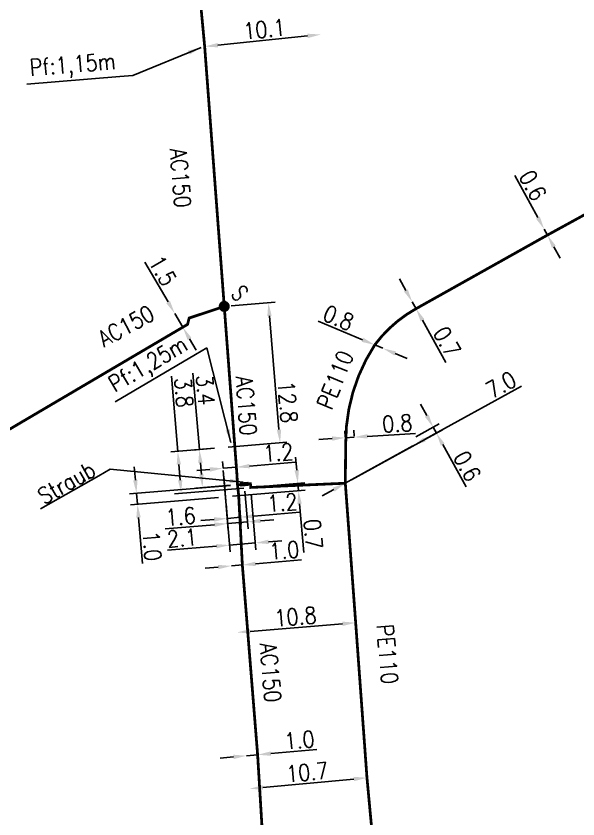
# Model space of a CAD drawing. Header units: millimetres. Extents: x 149996 to 151004, y 126998 to 128018.
# Drawn here: x 150390.3 to 150441.3, y 127601.9 to 127674.7 of the extents above; entities that cross this region are included whole.
import ezdxf
from ezdxf.enums import TextEntityAlignment as Align

# ---------------------------------------------------------------- set-up
doc = ezdxf.new("R2010")
doc.units = ezdxf.units.MM
doc.header["$PDMODE"] = 34
doc.linetypes.add('L_25_AP', pattern=[2000, 1000, 1000])
doc.linetypes.add('L_25_PE', pattern=[2000, 1000, 1000])
doc.layers.get('0').update_dxf_attribs({"linetype": 'CONTINUOUS'})
doc.layers.get('DEFPOINTS').update_dxf_attribs({"linetype": 'CONTINUOUS'})
for name, color, linetype in [('L_150', 1, 'CONTINUOUS'), ('L_300', 7, 'CONTINUOUS'), ('L_340', 7, 'CONTINUOUS')]:
    doc.layers.add(name, color=color, linetype=linetype)
doc.styles.add('G_ROMANS', font='ROMANS.SHX', dxfattribs={"width": 0.75})
doc.styles.get("Standard").update_dxf_attribs({"font": 'romans.shx', "width": 0.85})
doc.dimstyles.get("Standard").update_dxf_attribs({"dimtxt": 1.5, "dimasz": 1.2, "dimexe": 0.625, "dimexo": 0.625, "dimgap": 0.25, "dimtad": 1, "dimdec": 1, "dimzin": 0, "dimdsep": 46, "dimtxsty": 'Standard', "dimcen": -0.5, "dimadec": 0, "dimazin": 0, "dimtfac": 1, "dimtdec": 1, "dimtmove": 0, "dimatfit": 3, "dimfxl": 0, "dimtolj": 1, "dimtzin": 0, "dimarcsym": 0})

# ---------------------------------------------------------------- blocks, each defined once
blk = doc.blocks.new('*D707')
at = {"layer": 'DEFPOINTS', "color": 0, "linetype": 'Continuous', "transparency": 16777216}
for p in [(150409.317, 127631.106), (150410.512, 127631.208), (150409.483, 127629.15)]:
    blk.add_point(p, dxfattribs=at)
at = {"layer": 'L_150', "color": 0, "linetype": 'Continuous', "lineweight": -2, "transparency": 16777216}
for p, q in [((150409.37, 127630.484), (150409.536, 127628.528)), ((150410.565, 127630.585), (150410.731, 127628.629)), ((150411.874, 127629.353), (150416.048, 127629.708)), ((150408.287, 127629.049), (150407.091, 127628.947)), ((150409.483, 127629.15), (150410.678, 127629.252))]:
    blk.add_line(p, q, dxfattribs=at)
at = {"layer": 'L_150', "color": 0, "linetype": 'Continuous', "transparency": 16777216}
for points in [[(150408.27, 127629.248), (150408.304, 127628.85), (150409.483, 127629.15)], [(150411.857, 127629.553), (150411.891, 127629.154), (150410.678, 127629.252)]]:
    blk.add_solid(points, dxfattribs=at)
at = {"layer": 'L_150', "color": 0, "linetype": 'Continuous', "transparency": 16777216, "insert": (150414.475, 127630.578), "char_height": 1.5, "attachment_point": 5, "rotation": 4.85197}
blk.add_mtext('\\A1;1.2', dxfattribs=at)
blk = doc.blocks.new('*D708')
at = {"layer": 'DEFPOINTS', "color": 0, "linetype": 'Continuous', "transparency": 16777216}
for p in [(150409.849, 127624.837), (150409.849, 127624.837), (150410.845, 127624.922)]:
    blk.add_point(p, dxfattribs=at)
at = {"layer": 'L_150', "color": 0, "linetype": 'Continuous', "lineweight": -2, "transparency": 16777216}
for p, q in [((150412.041, 127625.023), (150416.215, 127625.378)), ((150408.653, 127624.736), (150407.457, 127624.634)), ((150409.849, 127624.837), (150410.845, 127624.922))]:
    blk.add_line(p, q, dxfattribs=at)
at = {"layer": 'L_150', "color": 0, "linetype": 'Continuous', "transparency": 16777216}
for points in [[(150408.636, 127624.935), (150408.67, 127624.537), (150409.849, 127624.837)], [(150412.024, 127625.223), (150412.058, 127624.824), (150410.845, 127624.922)]]:
    blk.add_solid(points, dxfattribs=at)
at = {"layer": 'L_150', "color": 0, "linetype": 'Continuous', "transparency": 16777216, "insert": (150414.641, 127626.248), "char_height": 1.5, "attachment_point": 5, "rotation": 4.85197}
blk.add_mtext('\\A1;1.0', dxfattribs=at)
blk = doc.blocks.new('*D709')
at = {"layer": 'DEFPOINTS', "color": 0, "linetype": 'Continuous', "transparency": 16777216}
for p in [(150404.71, 127647.734), (150404.71, 127647.734), (150405.439, 127646.481)]:
    blk.add_point(p, dxfattribs=at)
at = {"layer": 'L_150', "color": 0, "linetype": 'Continuous', "lineweight": -2, "transparency": 16777216}
for p, q in [((150404.107, 127648.772), (150402, 127652.392)), ((150405.439, 127646.481), (150404.71, 127647.734)), ((150406.043, 127645.444), (150406.647, 127644.407))]:
    blk.add_line(p, q, dxfattribs=at)
at = {"layer": 'L_150', "color": 0, "linetype": 'Continuous', "transparency": 16777216}
for points in [[(150404.28, 127648.872), (150403.934, 127648.671), (150404.71, 127647.734)], [(150406.216, 127645.545), (150405.87, 127645.343), (150405.439, 127646.481)]]:
    blk.add_solid(points, dxfattribs=at)
at = {"layer": 'L_150', "color": 0, "linetype": 'Continuous', "transparency": 16777216, "insert": (150403.616, 127651.604), "char_height": 1.5, "attachment_point": 5, "rotation": 300.1947}
blk.add_mtext('\\A1;1.5', dxfattribs=at)
blk = doc.blocks.new('*D783')
at = {"layer": 'DEFPOINTS', "color": 0, "linetype": 'Continuous', "transparency": 16777216}
for p in [(150408.946, 127635.555), (150406.945, 127635.388), (150410.405, 127632.198)]:
    blk.add_point(p, dxfattribs=at)
at = {"layer": 'L_150', "color": 0, "linetype": 'Continuous', "lineweight": -2, "transparency": 16777216}
for p, q in [((150406.945, 127635.388), (150406.367, 127642.321)), ((150408.323, 127635.503), (150406.322, 127635.336)), ((150407.133, 127633.129), (150407.045, 127634.193)), ((150409.783, 127632.146), (150406.61, 127631.881))]:
    blk.add_line(p, q, dxfattribs=at)
at = {"layer": 'L_150', "color": 0, "linetype": 'Continuous', "transparency": 16777216}
for points in [[(150407.244, 127634.209), (150406.845, 127634.176), (150406.945, 127635.388)], [(150407.333, 127633.146), (150406.934, 127633.112), (150407.233, 127631.933)]]:
    blk.add_solid(points, dxfattribs=at)
at = {"layer": 'L_150', "color": 0, "linetype": 'Continuous', "transparency": 16777216, "insert": (150407.497, 127640.793), "char_height": 1.5, "attachment_point": 5, "rotation": 274.76812}
blk.add_mtext('\\A1;3.4', dxfattribs=at)
blk = doc.blocks.new('*D784')
at = {"layer": 'DEFPOINTS', "color": 0, "linetype": 'Continuous', "transparency": 16777216}
for p in [(150420.983, 127636.511), (150420.219, 127635.925), (150421.017, 127635.975)]:
    blk.add_point(p, dxfattribs=at)
at = {"layer": 'L_150', "color": 0, "linetype": 'Continuous', "lineweight": -2, "transparency": 16777216}
for p, q in [((150420.179, 127636.549), (150420.146, 127637.085)), ((150420.978, 127636.599), (150420.944, 127637.135)), ((150418.987, 127636.386), (150417.79, 127636.311)), ((150420.185, 127636.461), (150420.983, 127636.511)), ((150422.181, 127636.586), (150426.544, 127636.86))]:
    blk.add_line(p, q, dxfattribs=at)
at = {"layer": 'L_150', "color": 0, "linetype": 'Continuous', "transparency": 16777216}
for points in [[(150418.975, 127636.585), (150419, 127636.186), (150420.185, 127636.461)], [(150422.168, 127636.786), (150422.194, 127636.387), (150420.983, 127636.511)]]:
    blk.add_solid(points, dxfattribs=at)
at = {"layer": 'L_150', "color": 0, "linetype": 'Continuous', "transparency": 16777216, "insert": (150424.899, 127637.759), "char_height": 1.5, "attachment_point": 5, "rotation": 3.5924}
blk.add_mtext('\\A1;0.8', dxfattribs=at)
blk = doc.blocks.new('*D785')
at = {"layer": 'DEFPOINTS', "color": 0, "linetype": 'Continuous', "transparency": 16777216}
for p in [(150426.26, 127648.772), (150426.26, 127648.772), (150426.601, 127648.161)]:
    blk.add_point(p, dxfattribs=at)
at = {"layer": 'L_150', "color": 0, "linetype": 'Continuous', "lineweight": -2, "transparency": 16777216}
for p, q in [((150425.676, 127649.82), (150425.092, 127650.869)), ((150426.26, 127648.772), (150426.601, 127648.161)), ((150427.185, 127647.112), (150429.313, 127643.294))]:
    blk.add_line(p, q, dxfattribs=at)
at = {"layer": 'L_150', "color": 0, "linetype": 'Continuous', "transparency": 16777216}
for points in [[(150425.85, 127649.918), (150425.501, 127649.723), (150426.26, 127648.772)], [(150427.359, 127647.21), (150427.01, 127647.015), (150426.601, 127648.161)]]:
    blk.add_solid(points, dxfattribs=at)
at = {"layer": 'L_150', "color": 0, "linetype": 'Continuous', "transparency": 16777216, "insert": (150429.414, 127645.166), "char_height": 1.5, "attachment_point": 5, "rotation": 299.12859}
blk.add_mtext('\\A1;0.7', dxfattribs=at)
blk = doc.blocks.new('*D786')
at = {"layer": 'DEFPOINTS', "color": 0, "linetype": 'Continuous', "transparency": 16777216}
for p in [(150422.856, 127644.878), (150423.594, 127644.569), (150423.594, 127644.569)]:
    blk.add_point(p, dxfattribs=at)
at = {"layer": 'L_150', "color": 0, "linetype": 'Continuous', "lineweight": -2, "transparency": 16777216}
for p, q in [((150421.749, 127645.341), (150417.717, 127647.029)), ((150423.594, 127644.569), (150422.856, 127644.878)), ((150424.701, 127644.105), (150425.808, 127643.642))]:
    blk.add_line(p, q, dxfattribs=at)
at = {"layer": 'L_150', "color": 0, "linetype": 'Continuous', "transparency": 16777216}
for points in [[(150421.827, 127645.526), (150421.672, 127645.157), (150422.856, 127644.878)], [(150424.778, 127644.29), (150424.624, 127643.921), (150423.594, 127644.569)]]:
    blk.add_solid(points, dxfattribs=at)
at = {"layer": 'L_150', "color": 0, "linetype": 'Continuous', "transparency": 16777216, "insert": (150419.566, 127647.339), "char_height": 1.5, "attachment_point": 5, "rotation": 337.28027}
blk.add_mtext('\\A1;0.8', dxfattribs=at)
blk = doc.blocks.new('*D787')
at = {"layer": 'DEFPOINTS', "color": 0, "linetype": 'Continuous', "transparency": 16777216}
for p in [(150408.946, 127635.555), (150404.984, 127635.225), (150411.604, 127631.953)]:
    blk.add_point(p, dxfattribs=at)
at = {"layer": 'L_150', "color": 0, "linetype": 'Continuous', "lineweight": -2, "transparency": 16777216}
for p, q in [((150404.984, 127635.225), (150404.414, 127642.059)), ((150408.323, 127635.503), (150404.361, 127635.173)), ((150405.201, 127632.623), (150405.084, 127634.029)), ((150410.981, 127631.901), (150404.678, 127631.375))]:
    blk.add_line(p, q, dxfattribs=at)
at = {"layer": 'L_150', "color": 0, "linetype": 'Continuous', "transparency": 16777216}
for points in [[(150405.283, 127634.046), (150404.885, 127634.012), (150404.984, 127635.225)], [(150405.4, 127632.64), (150405.002, 127632.606), (150405.301, 127631.427)]]:
    blk.add_solid(points, dxfattribs=at)
at = {"layer": 'L_150', "color": 0, "linetype": 'Continuous', "transparency": 16777216, "insert": (150405.542, 127640.562), "char_height": 1.5, "attachment_point": 5, "rotation": 274.76812}
blk.add_mtext('\\A1;3.8', dxfattribs=at)
blk = doc.blocks.new('*D788')
at = {"layer": 'DEFPOINTS', "color": 0, "linetype": 'Continuous', "transparency": 16777216}
for p in [(150409.101, 127633.688), (150409.152, 127633.083), (150410.348, 127633.183)]:
    blk.add_point(p, dxfattribs=at)
at = {"layer": 'L_150', "color": 0, "linetype": 'Continuous', "lineweight": -2, "transparency": 16777216}
for p, q in [((150409.1, 127633.706), (150409.049, 127634.311)), ((150410.296, 127633.806), (150410.245, 127634.411)), ((150411.493, 127633.888), (150415.668, 127634.236)), ((150407.906, 127633.588), (150406.71, 127633.489)), ((150409.101, 127633.688), (150410.297, 127633.788))]:
    blk.add_line(p, q, dxfattribs=at)
at = {"layer": 'L_150', "color": 0, "linetype": 'Continuous', "transparency": 16777216}
for points in [[(150411.476, 127634.087), (150411.51, 127633.688), (150410.297, 127633.788)], [(150407.889, 127633.788), (150407.922, 127633.389), (150409.101, 127633.688)]]:
    blk.add_solid(points, dxfattribs=at)
at = {"layer": 'L_150', "color": 0, "linetype": 'Continuous', "transparency": 16777216, "insert": (150414.095, 127635.108), "char_height": 1.5, "attachment_point": 5, "rotation": 4.76812}
blk.add_mtext('\\A1;1.2', dxfattribs=at)
blk = doc.blocks.new('*D789')
at = {"layer": 'DEFPOINTS', "color": 0, "linetype": 'Continuous', "transparency": 16777216}
for p in [(150409.109, 127633.601), (150411.021, 127632.25), (150409.519, 127628.678)]:
    blk.add_point(p, dxfattribs=at)
at = {"layer": 'L_340', "color": 0, "linetype": 'Continuous', "lineweight": -2, "transparency": 16777216}
for p, q in [((150409.161, 127632.978), (150409.571, 127628.055)), ((150411.073, 127631.627), (150411.358, 127628.204)), ((150412.502, 127628.926), (150413.698, 127629.026)), ((150408.323, 127628.578), (150403.838, 127628.204)), ((150411.306, 127628.827), (150409.519, 127628.678))]:
    blk.add_line(p, q, dxfattribs=at)
at = {"layer": 'L_340', "color": 0, "linetype": 'Continuous', "transparency": 16777216}
for points in [[(150412.486, 127629.126), (150412.519, 127628.727), (150411.306, 127628.827)], [(150408.307, 127628.777), (150408.34, 127628.379), (150409.519, 127628.678)]]:
    blk.add_solid(points, dxfattribs=at)
at = {"layer": 'L_340', "color": 0, "linetype": 'Continuous', "transparency": 16777216, "insert": (150405.245, 127629.325), "char_height": 1.5, "attachment_point": 5, "rotation": 4.76812}
blk.add_mtext('\\A1;1.6', dxfattribs=at)
blk = doc.blocks.new('*D790')
at = {"layer": 'DEFPOINTS', "color": 0, "linetype": 'Continuous', "transparency": 16777216}
for p in [(150409.066, 127634.108), (150411.604, 127631.953), (150409.682, 127626.724)]:
    blk.add_point(p, dxfattribs=at)
at = {"layer": 'L_150', "color": 0, "linetype": 'Continuous', "lineweight": -2, "transparency": 16777216}
for p, q in [((150409.118, 127633.485), (150409.734, 127626.102)), ((150411.656, 127631.33), (150412.076, 127626.297)), ((150412.024, 127626.92), (150409.682, 127626.724)), ((150413.22, 127627.019), (150414.416, 127627.119)), ((150408.486, 127626.625), (150404.059, 127626.255))]:
    blk.add_line(p, q, dxfattribs=at)
at = {"layer": 'L_150', "color": 0, "linetype": 'Continuous', "transparency": 16777216}
for points in [[(150408.47, 127626.824), (150408.503, 127626.425), (150409.682, 127626.724)], [(150413.203, 127627.219), (150413.237, 127626.82), (150412.024, 127626.92)]]:
    blk.add_solid(points, dxfattribs=at)
at = {"layer": 'L_150', "color": 0, "linetype": 'Continuous', "transparency": 16777216, "insert": (150405.374, 127627.369), "char_height": 1.5, "attachment_point": 5, "rotation": 4.76812}
blk.add_mtext('\\A1;2.1', dxfattribs=at)
blk = doc.blocks.new('L_340_02')
at = {"color": 0, "linetype": 'Continuous'}
blk.add_solid([(-0.75, 0.5), (0.75, 0.5), (-0.75, 0), (0.75, 0)], dxfattribs=at)
at = {"color": 0, "linetype": 'Continuous', "width": 0.75, "flags": 3}
for tag, p in [('DEF_LEG', (0, -4.5)), ('DEF_COUP', (0, -7)), ('DEF_TYPE', (0, -9.5))]:
    blk.add_attdef(tag, text='', height=1.2, dxfattribs=at).set_placement(p, align=Align.MIDDLE)
blk = doc.blocks.new('*D791')
at = {"layer": 'DEFPOINTS', "color": 0, "linetype": 'Continuous', "transparency": 16777216}
for p in [(150409.203, 127648.371), (150408.946, 127635.555), (150414.268, 127635.999)]:
    blk.add_point(p, dxfattribs=at)
at = {"layer": 'L_300', "color": 0, "linetype": 'Continuous', "lineweight": -2, "transparency": 16777216}
for p, q in [((150409.826, 127648.423), (150413.831, 127648.757)), ((150413.308, 127647.509), (150414.168, 127637.195)), ((150409.568, 127635.607), (150414.891, 127636.051))]:
    blk.add_line(p, q, dxfattribs=at)
at = {"layer": 'L_300', "color": 0, "linetype": 'Continuous', "transparency": 16777216}
for points in [[(150413.507, 127647.526), (150413.109, 127647.493), (150413.208, 127648.705)], [(150414.368, 127637.212), (150413.969, 127637.179), (150414.268, 127635.999)]]:
    blk.add_solid(points, dxfattribs=at)
at = {"layer": 'L_300', "color": 0, "linetype": 'Continuous', "transparency": 16777216, "insert": (150414.962, 127639.709), "char_height": 1.5, "attachment_point": 5, "rotation": 274.76812}
blk.add_mtext('\\A1;12.8', dxfattribs=at)
blk = doc.blocks.new('*D792')
at = {"layer": 'DEFPOINTS', "color": 0, "linetype": 'Continuous', "transparency": 16777216}
for p in [(150417.96, 127673.025), (150417.96, 127673.025), (150407.426, 127671.935)]:
    blk.add_point(p, dxfattribs=at)
at = {"layer": 'L_150', "color": 0, "linetype": 'Continuous', "lineweight": -2, "transparency": 16777216}
blk.add_line((150408.62, 127672.058), (150416.767, 127672.901), dxfattribs=at)
at = {"layer": 'L_150', "color": 0, "linetype": 'Continuous', "transparency": 16777216}
for points in [[(150416.746, 127673.1), (150416.787, 127672.702), (150417.96, 127673.025)], [(150408.6, 127672.257), (150408.641, 127671.859), (150407.426, 127671.935)]]:
    blk.add_solid(points, dxfattribs=at)
at = {"layer": 'L_150', "color": 0, "linetype": 'Continuous', "transparency": 16777216, "insert": (150412.834, 127673.5), "char_height": 1.5, "attachment_point": 5, "rotation": 5.90725}
blk.add_mtext('\\A1;10.1', dxfattribs=at)
blk = doc.blocks.new('L_300_11')
at = {"color": 0, "linetype": 'Continuous', "const_width": 0.497, "flags": 128}
blk.add_lwpolyline([(-0.252, 0, 1), (0.252, 0, 1)], format="xyb", close=True, dxfattribs=at)
at = {"color": 0, "linetype": 'Continuous', "style": 'G_ROMANS', "width": 0.75}
blk.add_text('S', height=1.5, dxfattribs=at).set_placement((0, 1.85), align=Align.MIDDLE)
at = {"color": 0, "linetype": 'Continuous', "style": 'G_ROMANS', "width": 0.75, "flags": 3}
for tag, p in [('DEF_LEG', (0, -5)), ('DEF_COUP', (0, -7.5)), ('DEF_TYPE', (0, -10))]:
    blk.add_attdef(tag, text='', height=1.2, dxfattribs=at).set_placement(p, align=Align.MIDDLE)
blk = doc.blocks.new('*D808')
at = {"layer": 'DEFPOINTS', "color": 0, "linetype": 'Continuous', "transparency": 16777216}
for p in [(150410.405, 127632.198), (150409.317, 127631.106), (150401.326, 127630.428)]:
    blk.add_point(p, dxfattribs=at)
at = {"layer": 'L_150', "color": 0, "linetype": 'Continuous', "lineweight": -2, "transparency": 16777216}
for p, q in [((150401.14, 127632.615), (150401.038, 127633.811)), ((150409.783, 127632.145), (150400.619, 127631.366)), ((150401.241, 127631.419), (150401.326, 127630.428)), ((150408.694, 127631.053), (150400.703, 127630.375)), ((150401.427, 127629.232), (150401.782, 127625.058))]:
    blk.add_line(p, q, dxfattribs=at)
at = {"layer": 'L_150', "color": 0, "linetype": 'Continuous', "transparency": 16777216}
for points in [[(150401.339, 127632.632), (150400.941, 127632.598), (150401.241, 127631.419)], [(150401.627, 127629.249), (150401.228, 127629.215), (150401.326, 127630.428)]]:
    blk.add_solid(points, dxfattribs=at)
at = {"layer": 'L_150', "color": 0, "linetype": 'Continuous', "transparency": 16777216, "insert": (150402.652, 127626.631), "char_height": 1.5, "attachment_point": 5, "rotation": 274.85571}
blk.add_mtext('\\A1;1.0', dxfattribs=at)
blk = doc.blocks.new('*D809')
at = {"layer": 'DEFPOINTS', "color": 0, "linetype": 'Continuous', "transparency": 16777216}
for p in [(150411.604, 127631.953), (150409.317, 127631.106), (150415.934, 127631.669)]:
    blk.add_point(p, dxfattribs=at)
at = {"layer": 'L_150', "color": 0, "linetype": 'Continuous', "lineweight": -2, "transparency": 16777216}
for p, q in [((150415.778, 127633.512), (150415.676, 127634.708)), ((150412.227, 127632.006), (150416.502, 127632.369)), ((150415.879, 127632.316), (150415.934, 127631.669)), ((150409.939, 127631.159), (150416.557, 127631.721)), ((150416.036, 127630.473), (150416.41, 127626.069))]:
    blk.add_line(p, q, dxfattribs=at)
at = {"layer": 'L_150', "color": 0, "linetype": 'Continuous', "transparency": 16777216}
for points in [[(150415.977, 127633.529), (150415.578, 127633.495), (150415.879, 127632.316)], [(150416.235, 127630.49), (150415.837, 127630.456), (150415.934, 127631.669)]]:
    blk.add_solid(points, dxfattribs=at)
at = {"layer": 'L_150', "color": 0, "linetype": 'Continuous', "transparency": 16777216, "insert": (150417.272, 127627.733), "char_height": 1.5, "attachment_point": 5, "rotation": 274.85571}
blk.add_mtext('\\A1;0.7', dxfattribs=at)
blk = doc.blocks.new('*D833')
at = {"layer": 'DEFPOINTS', "color": 0, "linetype": 'Continuous', "transparency": 16777216}
for p in [(150411.234, 127607.625), (150411.234, 127607.625), (150412.23, 127607.713)]:
    blk.add_point(p, dxfattribs=at)
at = {"layer": 'L_150', "color": 0, "linetype": 'Continuous', "lineweight": -2, "transparency": 16777216}
for p, q in [((150413.425, 127607.818), (150417.598, 127608.184)), ((150410.038, 127607.52), (150408.843, 127607.416)), ((150411.234, 127607.625), (150412.23, 127607.713))]:
    blk.add_line(p, q, dxfattribs=at)
at = {"layer": 'L_150', "color": 0, "linetype": 'Continuous', "transparency": 16777216}
for points in [[(150413.408, 127608.017), (150413.443, 127607.619), (150412.23, 127607.713)], [(150410.021, 127607.72), (150410.056, 127607.321), (150411.234, 127607.625)]]:
    blk.add_solid(points, dxfattribs=at)
at = {"layer": 'L_150', "color": 0, "linetype": 'Continuous', "transparency": 16777216, "insert": (150416.022, 127609.05), "char_height": 1.5, "attachment_point": 5, "rotation": 5.01758}
blk.add_mtext('\\A1;1.0', dxfattribs=at)
blk = doc.blocks.new('*D1075')
at = {"layer": 'DEFPOINTS', "color": 0, "linetype": 'Continuous', "transparency": 16777216}
for p in [(150438.232, 127655.365), (150438.232, 127655.365), (150438.521, 127654.839)]:
    blk.add_point(p, dxfattribs=at)
at = {"layer": 'L_150', "color": 0, "linetype": 'Continuous', "lineweight": -2, "transparency": 16777216}
for p, q in [((150437.656, 127656.418), (150435.555, 127660.251)), ((150438.521, 127654.839), (150438.232, 127655.365)), ((150439.097, 127653.787), (150439.674, 127652.734))]:
    blk.add_line(p, q, dxfattribs=at)
at = {"layer": 'L_150', "color": 0, "linetype": 'Continuous', "transparency": 16777216}
for points in [[(150437.831, 127656.514), (150437.48, 127656.322), (150438.232, 127655.365)], [(150439.273, 127653.883), (150438.922, 127653.691), (150438.521, 127654.839)]]:
    blk.add_solid(points, dxfattribs=at)
at = {"layer": 'L_150', "color": 0, "linetype": 'Continuous', "transparency": 16777216, "insert": (150437.194, 127659.341), "char_height": 1.5, "attachment_point": 5, "rotation": 298.7208}
blk.add_mtext('\\A1;0.6', dxfattribs=at)
blk = doc.blocks.new('*D1399')
at = {"layer": 'DEFPOINTS', "color": 0, "linetype": 'Continuous', "transparency": 16777216}
for p in [(150422.15, 127605.627), (150411.496, 127604.632), (150411.496, 127604.632)]:
    blk.add_point(p, dxfattribs=at)
at = {"layer": 'L_150', "color": 0, "linetype": 'Continuous', "lineweight": -2, "transparency": 16777216}
blk.add_line((150420.955, 127605.515), (150412.691, 127604.744), dxfattribs=at)
at = {"layer": 'L_150', "color": 0, "linetype": 'Continuous', "transparency": 16777216}
for points in [[(150420.937, 127605.714), (150420.974, 127605.316), (150422.15, 127605.627)], [(150412.673, 127604.943), (150412.71, 127604.544), (150411.496, 127604.632)]]:
    blk.add_solid(points, dxfattribs=at)
at = {"layer": 'L_150', "color": 0, "linetype": 'Continuous', "transparency": 16777216, "insert": (150416.73, 127606.125), "char_height": 1.5, "attachment_point": 5, "rotation": 5.3338}
blk.add_mtext('\\A1;10.7', dxfattribs=at)
blk = doc.blocks.new('*D1401')
at = {"layer": 'DEFPOINTS', "color": 0, "linetype": 'Continuous', "transparency": 16777216}
for p in [(150421.125, 127619.685), (150410.361, 127618.807), (150410.361, 127618.807)]:
    blk.add_point(p, dxfattribs=at)
at = {"layer": 'L_150', "color": 0, "linetype": 'Continuous', "lineweight": -2, "transparency": 16777216}
blk.add_line((150419.929, 127619.588), (150411.557, 127618.905), dxfattribs=at)
at = {"layer": 'L_150', "color": 0, "linetype": 'Continuous', "transparency": 16777216}
for points in [[(150419.913, 127619.787), (150419.945, 127619.388), (150421.125, 127619.685)], [(150411.541, 127619.104), (150411.573, 127618.705), (150410.361, 127618.807)]]:
    blk.add_solid(points, dxfattribs=at)
at = {"layer": 'L_150', "color": 0, "linetype": 'Continuous', "transparency": 16777216, "insert": (150415.662, 127620.243), "char_height": 1.5, "attachment_point": 5, "rotation": 4.66362}
blk.add_mtext('\\A1;10.8', dxfattribs=at)
blk = doc.blocks.new('*D1402')
at = {"layer": 'DEFPOINTS', "color": 0, "linetype": 'Continuous', "transparency": 16777216}
for p in [(150428.155, 127637.414), (150426.027, 127636.241), (150420.186, 127632.336)]:
    blk.add_point(p, dxfattribs=at)
at = {"layer": 'L_150', "color": 0, "linetype": 'Continuous', "lineweight": -2, "transparency": 16777216}
for p, q in [((150427.576, 127638.465), (150426.996, 127639.516)), ((150426.574, 127636.543), (150428.702, 127637.716)), ((150420.733, 127632.638), (150428.992, 127637.19)), ((150428.155, 127637.414), (150428.445, 127636.889)), ((150429.024, 127635.838), (150431.134, 127632.009))]:
    blk.add_line(p, q, dxfattribs=at)
at = {"layer": 'L_150', "color": 0, "linetype": 'Continuous', "transparency": 16777216}
for points in [[(150427.751, 127638.562), (150427.4, 127638.368), (150428.155, 127637.414)], [(150429.199, 127635.934), (150428.849, 127635.741), (150428.445, 127636.889)]]:
    blk.add_solid(points, dxfattribs=at)
at = {"layer": 'L_150', "color": 0, "linetype": 'Continuous', "transparency": 16777216, "insert": (150431.244, 127633.881), "char_height": 1.5, "attachment_point": 5, "rotation": 298.86442}
blk.add_mtext('\\A1;0.6', dxfattribs=at)
blk = doc.blocks.new('*D1403')
at = {"layer": 'DEFPOINTS', "color": 0, "linetype": 'Continuous', "transparency": 16777216}
for p in [(150426.316, 127635.716), (150426.316, 127635.716), (150420.186, 127632.336)]:
    blk.add_point(p, dxfattribs=at)
at = {"layer": 'L_150', "color": 0, "linetype": 'Continuous', "lineweight": -2, "transparency": 16777216}
for p, q in [((150427.367, 127636.295), (150436.177, 127641.151)), ((150420.186, 127632.336), (150426.316, 127635.716)), ((150419.135, 127631.757), (150418.084, 127631.178))]:
    blk.add_line(p, q, dxfattribs=at)
at = {"layer": 'L_150', "color": 0, "linetype": 'Continuous', "transparency": 16777216}
for points in [[(150427.271, 127636.47), (150427.464, 127636.12), (150426.316, 127635.716)], [(150419.039, 127631.932), (150419.232, 127631.582), (150420.186, 127632.336)]]:
    blk.add_solid(points, dxfattribs=at)
at = {"layer": 'L_150', "color": 0, "linetype": 'Continuous', "transparency": 16777216, "insert": (150434.306, 127641.261), "char_height": 1.5, "attachment_point": 5, "rotation": 28.86442}
blk.add_mtext('\\A1;7.0', dxfattribs=at)

msp = doc.modelspace()

# ---------------------------------------------------------------- linework, layer by layer
at = {"layer": 'L_150', "linetype": 'L_25_AP', "const_width": 0.25, "flags": 128}
msp.add_lwpolyline([(150430.084, 127318.895), (150432.101, 127319.982), (150439.258, 127323.864), (150443.737, 127326.252), (150454.124, 127332.059), (150463.94, 127337.799), (150470.61, 127341.743), (150475.732, 127344.9), (150481.13, 127348.148), (150482.129, 127348.185), (150482.516, 127349.018), (150486.776, 127351.928), (150493.823, 127356.518), (150501.664, 127362.35), (150501.688, 127364.177), (150501.636, 127369.688), (150500.302, 127371.945), (150496.254, 127379.137), (150487.114, 127396.421), (150473.272, 127422.666), (150472.334, 127424.391), (150460.853, 127445.045), (150451.375, 127462.607), (150448.907, 127467.179), (150441.383, 127481.847, -0.009984), (150430.784, 127508.977, -0.01616), (150424.038, 127529.671, -0.011762), (150418.09, 127555.002), (150415.157, 127575.328), (150413.46, 127589.751), (150412.899, 127596.698), (150412.23, 127607.713), (150410.845, 127624.922), (150410.512, 127631.208), (150410.405, 127632.198), (150410.348, 127633.183), (150409.203, 127648.371), (150407.426, 127671.935), (150404.975, 127698.008), (150404.798, 127699.819), (150403.401, 127714.136), (150402.598, 127724.191), (150401.641, 127735.366), (150400.937, 127745.321), (150398.246, 127777.115), (150397.635, 127786.226), (150395.693, 127808.623), (150393.012, 127849.053), (150391.974, 127860.046), (150392.167, 127860.768), (150391.992, 127863.767), (150385.894, 127934.532), (150380.691, 128000)], format="xyb", dxfattribs=at)
for points in [[(150409.203, 127648.371), (150406.021, 127647.315), (150405.87, 127646.735), (150405.495, 127646.514), (150386.162, 127635.133), (150379.264, 127631.259), (150368.417, 127625.128), (150364.593, 127622.966), (150359.978, 127620.004), (150356.676, 127618.187), (150314.255, 127594.84), (150307.18, 127590.53), (150296.841, 127585.323), (150291.015, 127584.25), (150291.015, 127584.25), (150280.194, 127584.504), (150275.817, 127585.858), (150265.811, 127590.683), (150224.561, 127612.653), (150221.09, 127613.418), (150214.643, 127617.232), (150192.383, 127633.29), (150169.011, 127653.852), (150162.099, 127659.724), (150157.262, 127665.271), (150144.176, 127676.248), (150134.447, 127684.408), (150131.514, 127686.869), (150125.432, 127679.541), (150115.535, 127689.831), (150109.025, 127698.685), (150104.091, 127708.08), (150098.4, 127718.916), (150092.743, 127729.936), (150070.814, 127773.917), (150065.639, 127784.351), (150061.704, 127786.659), (150047.339, 127802.264), (150047.339, 127802.264), (150025.949, 127822.522), (150018.967, 127828.432), (150012.352, 127834.031), (150002.986, 127841.534), (150000, 127844.154)], [(150410.647, 127632.218), (150410.405, 127632.198)]]:
    msp.add_lwpolyline(points, dxfattribs=at)
at = {"layer": 'L_150', "linetype": 'L_25_PE', "flags": 128}
msp.add_lwpolyline([(150423.427, 127589.638, 0.25, 0.25, 0), (150422.72, 127599.503, 0.25, 0.25, 0), (150422.15, 127605.627, 0.25, 0.25, 0), (150421.125, 127619.685, 0.25, 0.25, 0), (150420.186, 127632.336, 0.25, 0.25, 0), (150420.186, 127632.336, 0.25, 0.25, 0), (150420.219, 127635.925, 0.25, 0.25, -0.146953), (150422.856, 127644.878, 0.25, 0.25, -0.106645), (150426.601, 127648.161, 0.25, 0.25, 0), (150438.521, 127654.839, 0.25, 0.25, 0), (150454.915, 127663.822, 0.25, 0.25, 0), (150476.97, 127675.908, 0.25, 0.25, 0), (150480.847, 127674.136, 0.25, 0.25, 0), (150483.016, 127675.332, 0.25, 0.25, 0), (150490.732, 127679.593, 0.25, 0.25, 0), (150510.645, 127690.44, 0.25, 0.25, 0), (150511.69, 127689.568, 0.25, 0.25, 0), (150512.487, 127690.003, 0.25, 0.25, 0), (150513.483, 127690.527, 0.25, 0.25, 0), (150513.292, 127691.876, 0.25, 0.25, 0), (150517.974, 127694.456, 0.25, 0.25, 0), (150538.962, 127705.835, 0.25, 0.25, 0), (150545.519, 127709.398, 0.25, 0.25, 0), (150546.371, 127708.774, 0.25, 0.25, 0), (150547.461, 127709.37, 0.25, 0.25, 0), (150548.681, 127710.029, 0.25, 0.25, 0), (150548.608, 127711.077, 0.25, 0.25, 0), (150553.849, 127713.926, 0.25, 0.25, 0), (150554.634, 127716.497, 0.25, 0.25, 0), (150555.36, 127718.984, 0.25, 0.25, 0), (150556.618, 127719.766, 0.25, 0.25, -0.205739), (150568.558, 127721.015, 0.25, 0.25, -0.120064), (150574.73, 127717.311, 0.25, 0.25, -0.16577), (150577.507, 127707.331, 0.25, 0.25, 0), (150576.176, 127689.174, 0.25, 0.25, 0), (150576.176, 127689.174, 0, 0, 0)], format="xyseb", dxfattribs=at)
at = {"layer": 'L_150', "linetype": 'L_25_PE', "const_width": 0.25, "flags": 128}
msp.add_lwpolyline([(150411.394, 127632.282), (150411.576, 127632.297), (150411.604, 127631.953), (150420.186, 127632.336)], dxfattribs=at)

# ---------------------------------------------------------------- block references
at = {"layer": 'L_300', "rotation": 310.4712979382846}
msp.add_blockref('L_300_11', (150409.203, 127648.371), dxfattribs=at)
at = {"layer": 'L_340', "xscale": 0.4999999999937769, "yscale": 0.75, "zscale": 0.5, "rotation": 4.663621572322916}
msp.add_blockref('L_340_02', (150411.036, 127632.063), dxfattribs=at)

# ---------------------------------------------------------------- texts
at = {"layer": 'L_150', "linetype": 'Continuous', "width": 0.85}
for s, rotation, p in [('AC150', 274.59156, (150404.266, 127662.656)), ('AC150', 28.82622, (150398.289, 127644.641)), ('PE110', 68.10329, (150418.944, 127638.887)), ('AC150', 274.31756, (150410.249, 127641.994)), ('PE110', 274.85197, (150423.028, 127619.497)), ('AC150', 274.85197, (150412.424, 127617.796))]:
    msp.add_text(s, height=1.5, rotation=rotation, dxfattribs=at).set_placement(p)
at = {"layer": 'L_150', "linetype": 'Continuous', "char_height": 1.5, "attachment_point": 9}
for s, insert, rotation in [('Pf:1,15m', (150399.446, 127669.439), 4.59156), ('Pf:1,25m', (150406.249, 127644.105), 30.48352)]:
    msp.add_mtext(s, dxfattribs=dict(at, insert=insert, rotation=rotation))
at = {"layer": 'L_340', "linetype": 'Continuous', "insert": (150397.693, 127633.112), "char_height": 1.5, "attachment_point": 9, "rotation": 29.72067}
msp.add_mtext('Straub', dxfattribs=at)

# ---------------------------------------------------------------- dimensions: what is measured, and where the dimension line sits
at = {"layer": 'L_150', "linetype": 'Continuous'}
for base, p1, p2, angle, text, picture, middle in [((150417.96, 127673.025), (150407.426, 127671.935), (150417.96, 127673.025), 185.90725, '10.1', '*D792', (150412.937, 127672.505)), ((150404.984, 127635.225), (150411.604, 127631.953), (150408.946, 127635.555), 274.76812, '3.8', '*D787', (150404.546, 127640.478)), ((150406.945, 127635.388), (150410.405, 127632.198), (150408.946, 127635.555), 274.76812, '3.4', '*D783', (150406.501, 127640.71)), ((150409.682, 127626.724), (150411.604, 127631.953), (150409.066, 127634.108), 4.76812, '2.1', '*D790', (150405.457, 127626.372))]:
    dim = msp.add_linear_dim(base=base, p1=p1, p2=p2, angle=angle, text=text, dimstyle='Standard', dxfattribs=at)
    dim.commit()
    dim.dimension.update_dxf_attribs({"geometry": picture, "text_midpoint": middle, "dimtype": 160})
for base, p1, p2, angle, picture, middle in [((150438.232, 127655.365), (150438.521, 127654.839), (150438.232, 127655.365), 298.7208, '*D1075', (150436.317, 127658.861)), ((150404.71, 127647.734), (150405.439, 127646.481), (150404.71, 127647.734), 300.1947, '*D709', (150402.751, 127651.101)), ((150426.26, 127648.772), (150426.601, 127648.161), (150426.26, 127648.772), 299.12859, '*D785', (150428.541, 127644.679)), ((150423.594, 127644.569), (150422.856, 127644.878), (150423.594, 127644.569), 157.28027, '*D786', (150419.18, 127646.417)), ((150420.983, 127636.511), (150420.219, 127635.925), (150421.017, 127635.975), 183.5924, '*D784', (150424.961, 127636.761)), ((150409.101, 127633.688), (150410.348, 127633.183), (150409.152, 127633.083), 4.76812, '*D788', (150414.178, 127634.112)), ((150415.934, 127631.669), (150411.604, 127631.953), (150409.317, 127631.106), 94.85571, '*D809', (150416.276, 127627.649)), ((150401.326, 127630.428), (150410.405, 127632.198), (150409.317, 127631.106), 94.85571, '*D808', (150401.655, 127626.547)), ((150409.483, 127629.15), (150410.512, 127631.208), (150409.317, 127631.106), 4.85197, '*D707', (150414.559, 127629.581)), ((150409.849, 127624.837), (150410.845, 127624.922), (150409.849, 127624.837), 4.85197, '*D708', (150414.726, 127625.251)), ((150411.234, 127607.625), (150412.23, 127607.713), (150411.234, 127607.625), 5.01758, '*D833', (150416.11, 127608.054))]:
    dim = msp.add_linear_dim(base=base, p1=p1, p2=p2, angle=angle, dimstyle='Standard', dxfattribs=at)
    dim.commit()
    dim.dimension.update_dxf_attribs({"geometry": picture, "text_midpoint": middle, "dimtype": 160})
for base, p1, p2, angle, picture, middle in [((150426.316, 127635.716), (150420.186, 127632.336), (150426.316, 127635.716), 208.86442, '*D1403', (150434.788, 127640.386)), ((150428.155, 127637.414), (150420.186, 127632.336), (150426.027, 127636.241), 298.86442, '*D1402', (150430.369, 127633.398)), ((150410.361, 127618.807), (150421.125, 127619.685), (150410.361, 127618.807), 4.66362, '*D1401', (150415.743, 127619.246)), ((150411.496, 127604.632), (150422.15, 127605.627), (150411.496, 127604.632), 5.3338, '*D1399', (150416.823, 127605.129))]:
    dim = msp.add_linear_dim(base=base, p1=p1, p2=p2, angle=angle, dimstyle='Standard', override={"dimatfit": 0}, dxfattribs=at)
    dim.commit()
    dim.dimension.update_dxf_attribs({"geometry": picture, "text_midpoint": middle, "dimtype": 160})
at = {"layer": 'L_300', "linetype": 'Continuous'}
dim = msp.add_linear_dim(base=(150414.268, 127635.999), p1=(150409.203, 127648.371), p2=(150408.946, 127635.555), angle=94.76812, dimstyle='Standard', dxfattribs=at)
dim.commit()
dim.dimension.update_dxf_attribs({"geometry": '*D791', "text_midpoint": (150413.966, 127639.626), "dimtype": 160})
at = {"layer": 'L_340', "linetype": 'Continuous'}
dim = msp.add_linear_dim(base=(150409.519, 127628.678), p1=(150411.021, 127632.25), p2=(150409.109, 127633.601), angle=4.76812, text='1.6', dimstyle='Standard', dxfattribs=at)
dim.commit()
dim.dimension.update_dxf_attribs({"geometry": '*D789', "text_midpoint": (150405.328, 127628.328), "dimtype": 160})

# ---------------------------------------------------------------- leaders
at = {"layer": 'L_150', "linetype": 'Continuous', "annotation_type": 0, "has_hookline": 1, "hookline_direction": 1, "text_width": 8.196}
for points, horizontal_direction in [([(150407.104, 127671.84), (150400.912, 127669.306), (150399.715, 127669.21)], (0.996791, 0.080052, 0)), ([(150409.807, 127636.033), (150407.625, 127644.625), (150406.591, 127644.016)], (0.861775, 0.50729, 0))]:
    msp.add_leader(points, dimstyle='Standard', dxfattribs=dict(at, horizontal_direction=horizontal_direction))
at = {"layer": 'L_340', "linetype": 'Continuous', "annotation_type": 0, "has_hookline": 1, "hookline_direction": 1, "text_width": 5.829, "horizontal_direction": (0.868453, 0.495772, 0)}
msp.add_leader([(150410.907, 127632.429), (150398.866, 127633.614), (150397.824, 127633.019)], dimstyle='Standard', dxfattribs=at)

doc.saveas('drawing.dxf')
